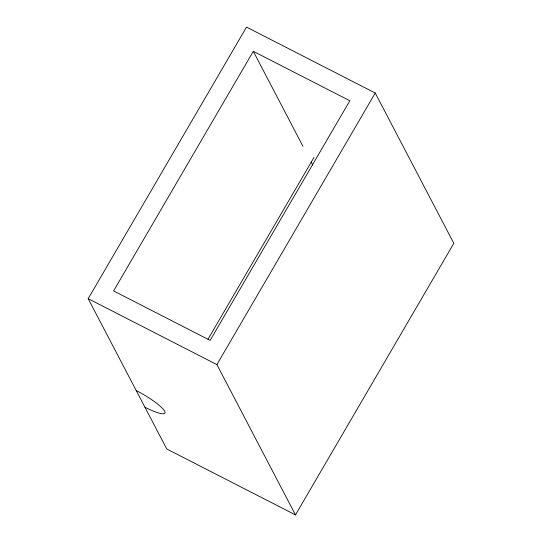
<?xml version="1.0" encoding="UTF-8"?>
<svg xmlns="http://www.w3.org/2000/svg" width="542" height="542" viewBox="0 0 542 542"><rect width="100%" height="100%" fill="white"/><g stroke="black" fill="none" stroke-linecap="round" stroke-linejoin="round"><path stroke-width="0.81" d="M88.183 298.676L246.522 27.1L375.24 93.028L453.817 243.324L295.478 514.9L166.76 448.972L88.183 298.676L216.902 364.603L295.478 514.9M253.297 51.314L113.59 290.939L210.127 340.383L349.841 100.758L253.297 51.314L302.978 146.34M207.999 339.238L313.987 157.458M216.902 364.603L375.24 93.028M311.189 162.051L312.754 165.039M136.205 390.525A28.225 5.23 30.2 0 1 164.7 411.236A28.225 5.23 30.2 0 1 144.931 407.225"/></g></svg>
